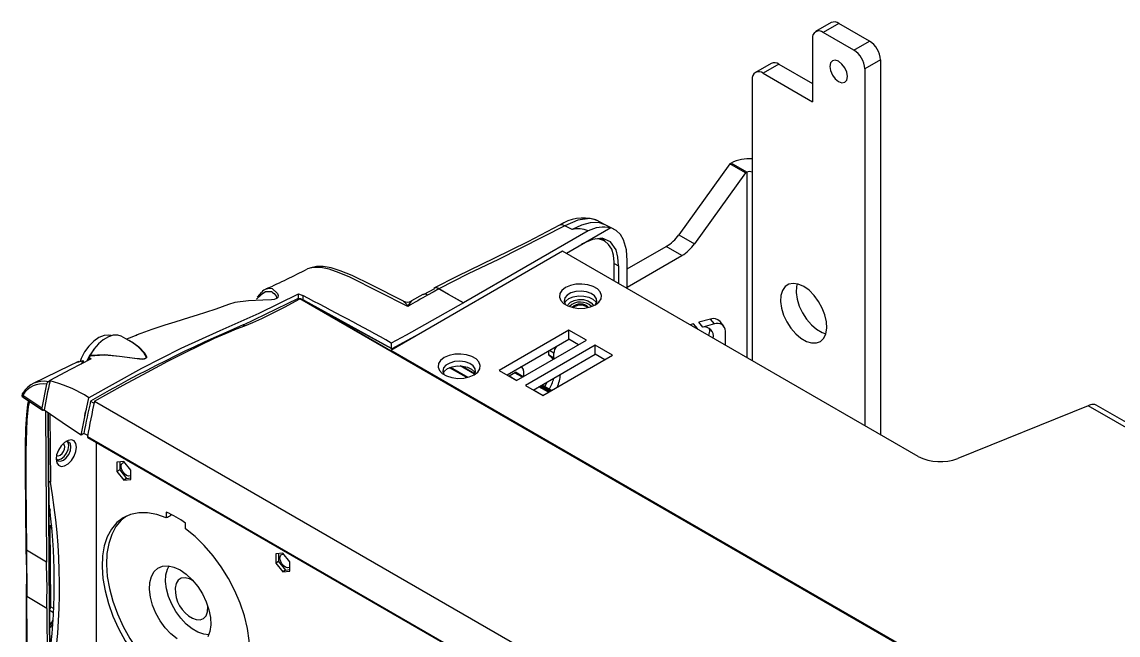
# Model space of a CAD drawing. Header units: inches. Extents: x 2.5 to 102.3, y 2 to 82.2.
# Drawn here: x 12.7 to 20.86, y 77.67 to 82.23 of the extents above; entities that cross this region are included whole.
import ezdxf

# ---------------------------------------------------------------- set-up
doc = ezdxf.new("R2010")
doc.units = ezdxf.units.IN
doc.header["$MEASUREMENT"] = 0

msp = doc.modelspace()

# ---------------------------------------------------------------- linework, layer by layer
for p, q in [((18.7245, 82.2257), (18.608, 82.1585)), ((18.7819, 82.22), (18.6654, 82.1528)), ((19.0092, 82.0888), (18.7819, 82.22)), ((18.5842, 82.1059), (18.5842, 81.6372)), ((18.8927, 82.0216), (18.6654, 82.1528)), ((18.8927, 82.0216), (19.0092, 82.0888)), ((18.2767, 81.9217), (18.1602, 81.8545)), ((18.3341, 81.916), (18.2176, 81.8488)), ((18.3341, 81.916), (18.5842, 81.7716)), ((19.0904, 81.9482), (18.9739, 81.881)), ((19.0904, 81.9482), (19.0904, 79.1591)), ((18.2176, 81.8488), (18.5842, 81.6372)), ((18.9739, 81.881), (18.9739, 79.2263)), ((18.1365, 81.8019), (18.1365, 79.7097)), ((17.9794, 81.1795), (17.9703, 81.1742)), ((18.0959, 81.1122), (17.9794, 81.1795)), ((17.9703, 81.1742), (17.5898, 80.6469)), ((18.0867, 81.107), (17.7062, 80.5797)), ((18.0867, 81.107), (17.9703, 81.1742)), ((18.0959, 81.1122), (18.0867, 81.107)), ((18.0959, 81.1122), (18.0959, 79.7332)), ((16.797, 80.6851), (16.7406, 80.7136)), ((17.084, 80.698), (16.7543, 80.5077)), ((17.0365, 80.7239), (16.9767, 80.7541)), ((17.1069, 80.6891), (17.0363, 80.724)), ((17.084, 80.698), (17.0805, 80.6997)), ((16.9142, 80.675), (15.9875, 80.14)), ((17.0375, 80.6004), (17.006, 80.6185)), ((17.0377, 80.6025), (17.0201, 80.6201)), ((17.5898, 80.6469), (17.7062, 80.5797)), ((16.7249, 80.5246), (15.4455, 79.786)), ((19.3721, 78.9964), (16.7249, 80.5246)), ((17.0352, 80.6017), (17.0377, 80.6025)), ((17.2066, 80.3918), (17.4967, 80.5592)), ((17.6131, 80.492), (17.4967, 80.5592)), ((17.1088, 80.303), (17.1088, 80.4427)), ((17.2066, 80.2573), (17.6131, 80.492)), ((17.2066, 80.2465), (17.2066, 80.453)), ((17.1088, 80.4329), (17.1416, 80.4164)), ((17.1416, 80.4164), (17.1416, 80.2841)), ((14.4814, 80.2004), (14.4471, 80.1659)), ((14.5672, 80.2144), (14.5653, 80.2161)), ((14.7587, 80.2074), (14.7918, 80.1935)), ((14.7587, 80.175), (14.7587, 80.2074)), ((15.684, 80.2014), (15.6, 80.1538)), ((15.7709, 80.2452), (15.6863, 80.1998)), ((15.8034, 80.2436), (15.9875, 80.14)), ((14.3493, 79.9754), (14.7587, 80.175)), ((14.7587, 80.175), (14.7702, 80.1684)), ((64.5856, 51.4105), (14.7702, 80.1684)), ((64.59, 51.4109), (14.7746, 80.1687)), ((14.7918, 80.1935), (14.7918, 80.1588)), ((14.8046, 80.1568), (15.4502, 79.8032)), ((14.8066, 80.1525), (15.4521, 79.799)), ((14.8091, 80.1511), (14.807, 80.15)), ((14.8315, 80.1358), (14.8328, 80.1382)), ((14.8452, 80.128), (14.8482, 80.1297)), ((15.9875, 80.14), (15.9872, 80.1399)), ((14.3493, 79.9755), (14.3487, 79.9752)), ((14.3487, 79.9752), (14.3585, 79.9693)), ((14.3493, 79.9755), (14.359, 79.9695)), ((17.7001, 79.9845), (17.6731, 79.9772)), ((17.729, 79.9486), (17.7001, 79.9845)), ((17.8254, 80.0182), (17.7402, 79.9953)), ((17.7692, 79.9594), (17.7402, 79.9953)), ((17.8544, 79.9823), (17.7692, 79.9594)), ((17.8544, 79.9823), (17.8254, 80.0182)), ((17.9258, 79.9651), (17.8968, 80.001)), ((13.5098, 79.853), (13.4401, 79.8913)), ((13.5513, 79.8982), (13.5568, 79.9003)), ((15.4564, 79.7993), (15.6309, 79.893)), ((15.6038, 79.8774), (15.6028, 79.8779)), ((15.6096, 79.8816), (15.6103, 79.8811)), ((15.6271, 79.8908), (15.627, 79.8909)), ((15.6298, 79.8924), (15.6298, 79.8924)), ((16.7725, 79.9366), (16.2529, 79.6366)), ((16.9024, 79.8616), (16.7725, 79.9366)), ((16.7725, 79.8691), (16.7725, 79.9366)), ((17.729, 79.9486), (17.7247, 79.9474)), ((17.7256, 79.9469), (17.729, 79.9486)), ((17.9376, 79.8245), (17.9376, 79.9297)), ((13.5188, 79.8474), (13.5087, 79.8513)), ((15.4502, 79.8404), (15.4502, 79.8032)), ((15.4601, 79.7944), (15.4524, 79.7989)), ((15.4567, 79.7995), (15.4628, 79.796)), ((15.553, 79.848), (15.5501, 79.8497)), ((15.5569, 79.8533), (15.5595, 79.8518)), ((16.3113, 79.6029), (16.7725, 79.8691)), ((16.3828, 79.5616), (16.9024, 79.8616)), ((16.9673, 79.8241), (16.4477, 79.5242)), ((16.8439, 79.8278), (16.7725, 79.8691)), ((17.0972, 79.7491), (16.9673, 79.8241)), ((16.9673, 79.7566), (16.9673, 79.8241)), ((13.118, 79.6983), (13.156, 79.7094)), ((13.1435, 79.6837), (13.156, 79.7094)), ((13.156, 79.7094), (13.1561, 79.6927)), ((13.2053, 79.7429), (13.2019, 79.7251)), ((13.2019, 79.7251), (13.2019, 79.7151)), ((63.9424, 51.7893), (15.4455, 79.786)), ((15.4455, 79.786), (15.4455, 79.7814)), ((16.5062, 79.4904), (16.9673, 79.7566)), ((16.5776, 79.4492), (17.0972, 79.7491)), ((16.6197, 79.7809), (16.6197, 79.7522)), ((16.6606, 79.7286), (16.6197, 79.7522)), ((16.6606, 79.7653), (16.6267, 79.7849)), ((16.6606, 79.7286), (16.6606, 79.7653)), ((16.6661, 79.7252), (16.6606, 79.7286)), ((17.0387, 79.7154), (16.9673, 79.7566)), ((13.1244, 79.7032), (13.1058, 79.6947)), ((16.0117, 79.5832), (15.8836, 79.6571)), ((15.8914, 79.6601), (16.0208, 79.5854)), ((16.0686, 79.609), (15.9622, 79.6705)), ((15.9769, 79.6695), (16.072, 79.6146)), ((16.2529, 79.6366), (16.3828, 79.5616)), ((16.4214, 79.6604), (16.4162, 79.6634)), ((16.4333, 79.6341), (16.4333, 79.5973)), ((12.9089, 79.5586), (12.8978, 79.5527)), ((12.909, 79.5606), (12.9104, 79.5602)), ((16.3264, 79.5962), (16.3738, 79.6235)), ((16.3264, 79.5962), (16.3845, 79.5626)), ((16.3264, 79.5942), (16.3264, 79.5962)), ((16.4254, 79.5863), (16.3673, 79.6198)), ((16.4319, 79.59), (16.3738, 79.6235)), ((16.4333, 79.5973), (16.4278, 79.5876)), ((12.8848, 79.5338), (12.8491, 79.3577)), ((16.4477, 79.5242), (16.5776, 79.4492)), ((16.5079, 79.4914), (16.5793, 79.4502)), ((16.6203, 79.4738), (16.5488, 79.515)), ((16.6267, 79.4775), (16.5553, 79.5188)), ((16.5626, 79.523), (16.634, 79.4817)), ((16.5635, 79.5235), (16.6349, 79.4822)), ((16.5681, 79.5261), (16.6395, 79.4849)), ((16.5684, 79.5263), (16.6398, 79.4851)), ((16.5727, 79.5288), (16.6442, 79.4876)), ((12.7097, 79.4365), (12.8538, 79.3399)), ((13.1668, 79.4538), (13.2003, 79.4359)), ((13.1993, 79.432), (13.1668, 79.4538)), ((13.2414, 79.4086), (63.0568, 50.6508)), ((12.8535, 79.3401), (12.8641, 79.3463)), ((12.8579, 79.3395), (12.8638, 79.343)), ((12.8653, 79.3404), (12.8655, 79.3403)), ((12.8758, 79.3334), (12.8833, 78.2098)), ((12.9142, 76.6837), (12.8966, 79.3194)), ((12.9169, 76.6875), (12.8994, 79.3176)), ((12.9098, 79.3107), (12.9131, 78.8037)), ((20.6375, 79.3742), (19.6661, 78.9816)), ((63.2292, 54.7866), (20.6375, 79.3742)), ((63.2827, 54.7936), (20.6961, 79.3783)), ((13.162, 79.1679), (13.1409, 79.1558)), ((13.1903, 79.1515), (13.162, 79.1679)), ((13.189, 79.144), (63.0044, 50.3861)), ((13.1908, 79.1383), (63.0062, 50.3805)), ((13.2523, 79.1028), (13.2523, 77.1171)), ((13.4601, 78.9584), (13.4082, 78.9537)), ((13.4082, 78.9537), (13.4082, 78.8844)), ((13.4294, 78.8958), (13.4082, 78.8844)), ((13.4294, 78.9556), (13.4294, 78.8958)), ((13.4294, 78.8958), (13.4796, 78.8333)), ((13.5121, 78.8937), (13.4601, 78.9584)), ((13.5121, 78.8244), (13.5121, 78.8937)), ((12.9131, 78.8037), (12.9027, 78.8097)), ((13.4082, 78.8844), (13.4601, 78.8198)), ((13.4796, 78.8333), (13.4601, 78.8198)), ((13.4601, 78.8198), (13.5121, 78.8244)), ((13.4796, 78.8333), (13.5121, 78.8362)), ((12.9041, 78.6039), (12.9131, 78.5985)), ((13.7755, 78.5827), (13.7755, 78.5389)), ((13.8103, 78.5555), (13.8103, 78.5663)), ((13.9177, 78.4568), (13.9177, 78.5006)), ((12.905, 78.4718), (12.9248, 78.462)), ((12.9139, 78.4724), (12.9084, 78.4751)), ((12.9139, 78.4724), (12.9106, 78.4747)), ((12.9115, 78.4664), (12.9111, 78.4688)), ((12.9213, 78.4615), (12.9115, 78.4664)), ((12.8833, 78.2098), (12.7348, 78.2986)), ((12.7348, 78.2986), (12.7374, 77.954)), ((14.6422, 78.276), (14.5902, 78.2713)), ((14.5902, 78.2713), (14.5902, 78.202)), ((14.6114, 78.2732), (14.6114, 78.2135)), ((14.6942, 78.2113), (14.6422, 78.276)), ((14.6114, 78.2135), (14.5902, 78.202)), ((14.5902, 78.202), (14.6422, 78.1374)), ((14.6114, 78.2135), (14.6617, 78.1509)), ((14.6942, 78.1421), (14.6942, 78.2113)), ((12.7341, 78.1315), (12.7321, 77.9614)), ((14.6617, 78.1509), (14.6422, 78.1374)), ((14.6422, 78.1374), (14.6942, 78.1421)), ((14.6617, 78.1509), (14.6942, 78.1538)), ((12.8856, 77.8655), (12.7374, 77.954)), ((12.8856, 77.8655), (12.8934, 76.6866)), ((12.9159, 77.8767), (12.9329, 77.8663)), ((12.9097, 77.7596), (12.9187, 77.7543))]:
    msp.add_line(p, q)
at = {"flags": 128}
for points in [[(18.7791, 81.9376), (18.7541, 81.9463), (18.7329, 81.9421), (18.7188, 81.9259), (18.7138, 81.8999), (18.7188, 81.8682), (18.7329, 81.8355), (18.7541, 81.807), (18.7791, 81.7868), (18.8041, 81.7781), (18.8252, 81.7823), (18.8394, 81.7985), (18.8444, 81.8245), (18.8394, 81.8562), (18.8252, 81.8889), (18.8041, 81.9174), (18.7791, 81.9376)], [(16.9765, 80.7529), (16.9677, 80.7582), (16.9266, 80.7677), (16.8387, 80.7563), (16.7406, 80.7136), (16.7406, 80.7136)], [(16.7042, 80.7181), (16.7025, 80.7171), (16.4675, 80.5942), (16.2134, 80.469), (15.9433, 80.3388), (15.7671, 80.2481)], [(16.7406, 80.7136), (16.248, 80.4635), (16.0227, 80.3556), (15.8034, 80.2436)], [(16.7406, 80.7136), (16.7217, 80.7208), (16.7053, 80.7187), (16.7044, 80.7178)], [(17.0356, 80.7226), (16.9924, 80.7375), (16.9307, 80.7365), (16.8665, 80.7188), (16.797, 80.6851)], [(16.9768, 80.7533), (16.9717, 80.7565), (16.9692, 80.7573)], [(17.2066, 80.453), (17.2003, 80.535), (17.1788, 80.6082), (17.1556, 80.6476), (17.1241, 80.6784), (17.0805, 80.6997)], [(17.1416, 80.4164), (17.1372, 80.4789), (17.1227, 80.5354), (17.0826, 80.5944), (17.0204, 80.6201), (16.948, 80.6121), (16.8653, 80.5755)], [(17.1088, 80.4427), (17.1041, 80.4948), (17.0903, 80.5396), (17.0678, 80.5752), (17.0375, 80.6004), (17.0006, 80.614), (16.9718, 80.6165)], [(15.5742, 80.1132), (15.3575, 80.2225), (15.1412, 80.3302), (15.0632, 80.3638), (14.987, 80.3897), (14.9253, 80.4025), (14.8675, 80.4031), (14.8274, 80.3923), (14.8229, 80.3894)], [(15.5416, 80.153), (15.2999, 80.2747), (15.1586, 80.3426), (15.0699, 80.3791), (15.0022, 80.3996), (14.9439, 80.4095), (14.8936, 80.4096), (14.8502, 80.4011), (14.8351, 80.3944)], [(16.9691, 80.1249), (16.9959, 80.1456), (17.0116, 80.1697), (17.0148, 80.1955), (17.0053, 80.2207), (16.9838, 80.2434), (16.9522, 80.2616), (16.913, 80.274), (16.8693, 80.2795), (16.8247, 80.2776), (16.7828, 80.2686), (16.747, 80.2531), (16.7202, 80.2325), (16.7046, 80.2083), (16.7014, 80.1826), (16.7109, 80.1573), (16.7324, 80.1347), (16.764, 80.1164), (16.8032, 80.1041), (16.8469, 80.0986), (16.8915, 80.1004), (16.9334, 80.1094), (16.9691, 80.1249)], [(18.5193, 80.2613), (18.4795, 80.2789), (18.4419, 80.2848), (18.4085, 80.2787), (18.381, 80.2609), (18.361, 80.2324), (18.3495, 80.1948), (18.3471, 80.15), (18.3541, 80.1004), (18.37, 80.0488), (18.3939, 79.9979), (18.4245, 79.9505), (18.4603, 79.9091), (18.4993, 79.876), (18.5393, 79.8528), (18.5783, 79.841), (18.614, 79.8411), (18.6447, 79.8531), (18.6686, 79.8764), (18.6845, 79.9097), (18.6914, 79.9512), (18.6891, 79.9987), (18.6776, 80.0496), (18.6576, 80.1012), (18.6301, 80.1507), (18.5967, 80.1954), (18.5591, 80.233), (18.5193, 80.2613)], [(18.4704, 80.2814), (18.4659, 80.262), (18.4636, 80.2172), (18.4706, 80.1677), (18.4864, 80.116), (18.5103, 80.0652), (18.541, 80.0177), (18.5768, 79.9763), (18.6157, 79.9432), (18.6558, 79.9201), (18.6846, 79.9102)], [(13.2003, 79.4359), (13.5945, 79.6535), (13.8859, 79.8024), (14.1767, 79.9347), (14.4668, 80.0618), (14.7587, 80.2074)], [(14.482, 80.2157), (14.4689, 80.2021), (14.4517, 80.1826)], [(14.5653, 80.2161), (14.5584, 80.2223), (14.5137, 80.2222), (14.4814, 80.2004)], [(14.5225, 80.2445), (14.5405, 80.2499), (14.5624, 80.2466), (14.6042, 80.2083), (14.6086, 80.1955), (14.6067, 80.1812), (14.6055, 80.1798)], [(14.5669, 80.2169), (14.5784, 80.2099), (14.594, 80.1891), (14.5968, 80.1785), (14.5957, 80.1751)], [(15.6851, 80.2026), (15.6846, 80.2023), (15.6837, 80.2019)], [(15.803, 80.2434), (15.7608, 80.2202), (15.7206, 80.1977)], [(15.7692, 80.2491), (15.7678, 80.2485), (15.7667, 80.248)], [(15.9872, 80.1399), (15.8768, 80.2019), (15.803, 80.2434)], [(16.9657, 80.123), (16.9674, 80.1249), (16.9789, 80.1471), (16.9772, 80.1702), (16.9626, 80.1918), (16.9367, 80.2094), (16.9023, 80.2213), (16.8631, 80.226), (16.8234, 80.2231), (16.7874, 80.213), (16.759, 80.1966), (16.7414, 80.1758), (16.7365, 80.1529), (16.7447, 80.1303), (16.7505, 80.123)], [(13.2414, 79.4086), (13.4541, 79.5262), (13.635, 79.6241), (13.7876, 79.7048), (13.9153, 79.7703), (14.0216, 79.8228), (14.1344, 79.8756), (14.2242, 79.9149), (14.299, 79.9456), (14.3595, 79.9697), (14.4197, 79.9943), (14.4853, 80.023), (14.5619, 80.0592), (14.655, 80.1065), (14.7702, 80.1684)], [(14.238, 80.127), (14.1431, 80.0929), (14.0667, 80.0675), (14.0053, 80.048), (13.9483, 80.0304), (13.894, 80.0137), (13.8388, 79.9967), (13.7657, 79.9735), (13.6677, 79.9406), (13.5848, 79.911), (13.5513, 79.8982)], [(14.6055, 80.1798), (14.6013, 80.1747), (14.5912, 80.1688), (14.5793, 80.1651), (14.5576, 80.1617), (14.4934, 80.1589), (14.3871, 80.1553), (14.2854, 80.1411), (14.2381, 80.1267)], [(14.802, 80.1537), (14.8021, 80.1537), (14.8035, 80.1537), (14.8066, 80.1525)], [(15.9872, 80.1399), (15.5597, 79.8987), (15.4502, 79.8404)], [(16.7401, 80.1387), (16.7488, 80.1524), (16.772, 80.1712)], [(16.7615, 80.1175), (16.7653, 80.1263), (16.7828, 80.1445), (16.8105, 80.1577), (16.8446, 80.1643), (16.8805, 80.1634), (16.9134, 80.155), (16.9388, 80.1403), (16.9533, 80.1213), (16.9546, 80.1175)], [(16.772, 80.1712), (16.8046, 80.1846), (16.843, 80.1912), (16.8831, 80.1903), (16.9204, 80.1819), (16.951, 80.1669), (16.9715, 80.1471), (16.9761, 80.1387)], [(13.3648, 79.8956), (13.3484, 79.8994), (13.3128, 79.8968), (13.2745, 79.8816), (13.2359, 79.8548), (13.1996, 79.818), (13.1679, 79.7738), (13.1431, 79.725), (13.135, 79.7038)], [(13.4401, 79.8913), (13.4148, 79.8999), (13.381, 79.8995), (13.3443, 79.8878), (13.3067, 79.8654), (13.2702, 79.8337), (13.2369, 79.7943), (13.2085, 79.7493)], [(17.815, 79.9506), (17.8179, 79.9285), (17.8117, 79.8972)], [(13.2353, 79.7919), (13.2068, 79.7514), (13.1821, 79.703)], [(13.494, 79.862), (13.4969, 79.8615), (13.5246, 79.8469), (13.5701, 79.8111), (13.6148, 79.7642), (13.6279, 79.7394), (13.6273, 79.7316), (13.6242, 79.7275), (13.6195, 79.7246), (13.6132, 79.7226), (13.6106, 79.7221), (13.5967, 79.721), (13.5749, 79.7219), (13.5398, 79.7257), (13.4266, 79.7413), (13.3151, 79.7501), (13.2053, 79.7429)], [(13.2085, 79.7493), (13.3173, 79.7542), (13.4281, 79.7439), (13.542, 79.7267), (13.5752, 79.7227), (13.5968, 79.7216), (13.6104, 79.7226), (13.6129, 79.723), (13.619, 79.7249), (13.6235, 79.7276), (13.6264, 79.7317), (13.6267, 79.7394), (13.611, 79.7661), (13.5658, 79.8116), (13.5191, 79.8473), (13.5188, 79.8474)], [(13.2164, 79.7226), (13.0627, 79.643), (12.909, 79.5606)], [(13.2164, 79.7226), (13.2123, 79.7234), (13.2019, 79.7251)], [(13.2053, 79.7429), (13.2054, 79.7441), (13.2055, 79.745)], [(16.0664, 79.6037), (16.0932, 79.6244), (16.1088, 79.6486), (16.112, 79.6743), (16.1025, 79.6995), (16.081, 79.7222), (16.0494, 79.7404), (16.0102, 79.7528), (15.9665, 79.7583), (15.9219, 79.7565), (15.88, 79.7474), (15.8442, 79.732), (15.8175, 79.7113), (15.8018, 79.6871), (15.7986, 79.6614), (15.8081, 79.6362), (15.8296, 79.6135), (15.8612, 79.5953), (15.9004, 79.5829), (15.9441, 79.5774), (15.9887, 79.5793), (16.0306, 79.5883), (16.0664, 79.6037)], [(16.6197, 79.7522), (16.6437, 79.7316), (16.6528, 79.7176)], [(13.1175, 79.6995), (13.0551, 79.6715), (12.7842, 79.5389)], [(16.0629, 79.6018), (16.0646, 79.6038), (16.0761, 79.6259), (16.0744, 79.6491), (16.0599, 79.6706), (16.034, 79.6882), (15.9995, 79.7001), (15.9603, 79.7048), (15.9206, 79.702), (15.8846, 79.6918), (15.8563, 79.6755), (15.8387, 79.6547), (15.8337, 79.6317), (15.8419, 79.6091), (15.8477, 79.6018)], [(15.8373, 79.6175), (15.846, 79.6312), (15.8692, 79.65)], [(15.8692, 79.65), (15.9019, 79.6635), (15.9403, 79.6701), (15.9803, 79.6691), (16.0176, 79.6607), (16.0482, 79.6458), (16.0687, 79.6259), (16.0733, 79.6175)], [(16.593, 79.5171), (16.6078, 79.5451), (16.6097, 79.5502)], [(12.7075, 79.4528), (12.706, 79.4451), (12.7073, 79.4391), (12.71, 79.4368)], [(12.7075, 79.4528), (12.7321, 79.4363), (12.8491, 79.3577)], [(12.749, 79.4102), (12.7434, 79.3825), (12.734, 79.3052), (12.7278, 79.205), (12.7243, 79.0758), (12.7239, 78.8778), (12.7264, 78.6224), (12.729, 78.3064)], [(12.7563, 79.4053), (12.7475, 79.3664), (12.737, 79.2679), (12.7293, 79.0364), (12.7297, 78.7991), (12.7348, 78.2986)], [(13.1409, 79.1558), (13.173, 79.3169), (13.1993, 79.432)], [(13.1993, 79.432), (13.1998, 79.4342), (13.2003, 79.4359)], [(13.2121, 79.4081), (13.2286, 79.3985), (13.2381, 79.393)], [(12.8578, 79.3396), (12.8555, 79.3391), (12.8535, 79.3401)], [(13.1409, 79.1558), (13.0706, 79.2029), (13.0002, 79.25), (12.8655, 79.3403)], [(13.1077, 79.0656), (13.1029, 79.093), (13.0894, 79.1116), (13.069, 79.1193), (13.044, 79.1151), (13.0175, 79.0996), (12.9927, 79.0746), (12.9725, 79.0431), (12.9595, 79.0089), (12.9551, 78.9762), (12.9599, 78.9488), (12.9733, 78.9302), (12.9937, 78.9225), (13.0187, 78.9267), (13.0452, 78.9422), (13.07, 78.9672), (13.0902, 78.9987), (13.1033, 79.0329), (13.1077, 79.0656)], [(12.9555, 78.9808), (12.9566, 78.978), (12.9691, 78.9641), (12.9876, 78.9607), (13.0094, 78.9685), (13.0311, 78.9862), (13.0494, 79.0112), (13.0616, 79.0396), (13.0658, 79.0671)], [(12.9587, 79.0059), (12.9614, 79.004), (12.9729, 79.0019), (12.9863, 79.0067), (12.9997, 79.0177), (13.011, 79.0331), (13.0185, 79.0506), (13.0211, 79.0676), (13.0183, 79.0815), (13.0106, 79.0901), (13.008, 79.0913)], [(12.9614, 78.9704), (12.9712, 78.9702), (12.993, 78.9779), (13.0147, 78.9957), (13.033, 79.0206), (13.0452, 79.0491), (13.0494, 79.0766)], [(13.0658, 79.0671), (13.0613, 79.0896), (13.0488, 79.1036), (13.0303, 79.107), (13.027, 79.1065)], [(13.0494, 79.0766), (13.0449, 79.0991), (13.0401, 79.1067)], [(13.4394, 78.9236), (13.4424, 78.9396), (13.4512, 78.9496), (13.4642, 78.9522), (13.4652, 78.9521)], [(13.5121, 78.8541), (13.5081, 78.851), (13.495, 78.8485), (13.4796, 78.8539), (13.4642, 78.8663), (13.4512, 78.8839), (13.4424, 78.904), (13.4394, 78.9236)], [(12.9125, 78.5754), (12.9115, 78.5742), (12.9029, 78.5674)], [(12.9042, 78.5848), (12.9089, 78.5905), (12.9131, 78.5985)], [(13.7755, 78.5389), (13.7041, 78.5637), (13.6351, 78.5763), (13.5699, 78.5765), (13.5096, 78.5642), (13.4552, 78.5398), (13.4077, 78.5035), (13.3679, 78.456), (13.3365, 78.3983), (13.3141, 78.3312), (13.3011, 78.256), (13.2976, 78.174), (13.3038, 78.0866), (13.3196, 77.9954), (13.3446, 77.902), (13.3784, 77.808), (13.4205, 77.7151), (13.4701, 77.6249), (13.5263, 77.539), (13.5882, 77.4589), (13.6545, 77.386), (13.7243, 77.3216)], [(13.4797, 78.5526), (13.4407, 78.5218), (13.4006, 78.4743), (13.3691, 78.4164), (13.3466, 78.3491), (13.3336, 78.2736), (13.3302, 78.1913), (13.3365, 78.1036), (13.3525, 78.0121), (13.3778, 77.9183), (13.412, 77.824), (13.4544, 77.7308), (13.5044, 77.6404), (13.561, 77.5544), (13.6233, 77.4743), (13.6901, 77.4016), (13.7602, 77.3374)], [(12.905, 78.4743), (12.9063, 78.475), (12.9098, 78.4752), (12.9107, 78.4748)], [(12.9159, 77.8767), (12.9137, 78.2113), (12.9115, 78.4664)], [(13.9689, 77.1804), (14.0386, 77.1643), (14.105, 77.1605), (14.1668, 77.1692), (14.2231, 77.1902), (14.2726, 77.2232), (14.3147, 77.2675), (14.3486, 77.3224), (14.3736, 77.387), (14.3893, 77.46), (14.3956, 77.5402), (14.3921, 77.6262), (14.3791, 77.7164), (14.3567, 77.8094), (14.3253, 77.9034), (14.2855, 77.9967), (14.238, 78.0879), (14.1835, 78.1752), (14.1232, 78.2571), (14.058, 78.3322), (13.9891, 78.3992), (13.9177, 78.4568)], [(12.7291, 78.3054), (12.7343, 78.1475), (12.7341, 78.1315)], [(14.6214, 78.2412), (14.6245, 78.2572), (14.6332, 78.2672), (14.6463, 78.2698), (14.6473, 78.2697)], [(14.6942, 78.1717), (14.6901, 78.1686), (14.6771, 78.1661), (14.6617, 78.1715), (14.6463, 78.1839), (14.6332, 78.2015), (14.6245, 78.2216), (14.6214, 78.2412)], [(13.8555, 77.6386), (13.8102, 77.6755), (13.7678, 77.721), (13.7298, 77.7734), (13.698, 77.8304), (13.6736, 77.8898), (13.6575, 77.9491), (13.6505, 78.0059), (13.6529, 78.0578), (13.6645, 78.1028), (13.6848, 78.1389), (13.7131, 78.1648), (13.7481, 78.1793), (13.7885, 78.1819), (13.8326, 78.1724), (13.8786, 78.1513)], [(14.0914, 77.6691), (14.0545, 77.6726), (14.0111, 77.6873), (13.9669, 77.7129), (13.9235, 77.7482), (13.8829, 77.7918), (13.8466, 77.842), (13.8161, 77.8966), (13.7927, 77.9535), (13.7773, 78.0102), (13.7706, 78.0646), (13.7728, 78.1144), (13.7839, 78.1574), (13.7958, 78.1811)], [(13.976, 78.0699), (13.9474, 78.0857), (13.9154, 78.0938), (13.8871, 78.0903), (13.8645, 78.0754), (13.8492, 78.0502), (13.8425, 78.0166), (13.8424, 78.0156)], [(13.8786, 78.1513), (13.9245, 78.1193), (13.9686, 78.0779), (14.009, 78.0287), (14.0441, 77.9737), (14.0724, 77.9152), (14.0927, 77.8556), (14.1043, 77.7972), (14.1066, 77.7426), (14.0996, 77.6939), (14.0836, 77.6531)], [(12.9321, 77.8344), (12.9243, 77.8392), (12.9092, 77.8485)], [(13.9713, 77.7923), (13.9968, 77.7825), (14.0272, 77.7802), (14.0529, 77.7895), (14.0721, 77.8098), (14.0832, 77.8395), (14.0854, 77.8763), (14.0851, 77.8808)], [(12.9099, 77.7405), (12.9145, 77.7462), (12.9187, 77.7543)]]:
    msp.add_lwpolyline(points, dxfattribs=at)
for centre, radius, start, end in [((18.6337, 82.114), 0.0501, 50.79805, 189.21573), ((18.7482, 82.1731), 0.0577, 54.38446, 114.30658), ((18.9141, 81.9402), 0.1764, 2.60474, 57.3955), ((18.7977, 81.8729), 0.1764, 2.60474, 57.3955), ((18.3005, 81.8691), 0.0578, 54.38531, 114.30264), ((18.1859, 81.81), 0.0501, 50.79601, 189.21404), ((18.1131, 80.9253), 0.2872, 85.34124, 117.75131), ((18.1162, 81.0731), 0.0441, 62.60575, 117.39674), ((16.8782, 80.462), 0.3091, 74.00731, 124.12313), ((16.8412, 80.5115), 0.1791, 65.92365, 104.26472), ((17.0312, 80.4494), 0.2541, 78.01812, 117.4139), ((17.3348, 80.8245), 0.3107, 301.39291, 325.14819), ((17.4513, 80.7572), 0.3107, 301.39291, 325.14819), ((12.0407, 85.7684), 6.0549, 294.19399, 297.34948), ((14.5635, 80.1468), 0.1059, 112.7982, 138.45408), ((19.8914, 72.8021), 8.4906, 119.42097, 120.56146), ((15.6981, 80.1656), 0.0392, 55.02789, 109.43125), ((15.8041, 80.1794), 0.0781, 118.31443, 118.60878), ((15.7814, 80.2157), 0.0354, 51.74886, 113.90141), ((15.7804, 80.2125), 0.0383, 53.70518, 106.96328), ((15.8379, 80.1838), 0.0691, 119.99187, 120.34047), ((14.7727, 80.1646), 0.00452, 65.22759, 124.18902), ((3.746, 58.802), 24.075, 60.91179, 62.68988), ((14.8092, 80.1564), 0.00463, 174.668, 236.02831), ((15.5683, 80.1999), 0.0549, 239.33334, 305.06201), ((15.4695, 80.0535), 0.1206, 29.68715, 53.80955), ((15.6846, 80.0706), 0.1183, 135.30714, 158.88408), ((16.858, 80.0246), 0.1209, 46.41256, 133.04443), ((16.8581, 80.0445), 0.0861, 45.06485, 134.93495), ((16.8581, 80.0396), 0.0838, 50.0601, 129.94072), ((18.3377, 70.5565), 10.2285, 112.95344, 120.07329), ((17.7797, 79.8929), 0.0673, 347.04522, 98.99494), ((17.8481, 79.9558), 0.0664, 42.80969, 109.99402), ((17.878, 79.9276), 0.0597, 2.10085, 113.33282), ((14.683, 76.9776), 3.1322, 111.07457, 112.59061), ((16.7484, 79.7612), 0.0879, 142.18941, 177.35586), ((16.4081, 79.6381), 0.0255, 350.85504, 74.48829), ((12.8622, 79.3786), 0.1776, 78.44124, 149.22384), ((17.9456, 78.4129), 5.1642, 167.16423, 169.65356), ((12.9137, 79.5278), 0.0295, 122.6033, 168.36809), ((12.6065, 78.4661), 1.1355, 60.43364, 74.47551), ((16.3019, 79.673), 0.3695, 330.95684, 345.21528), ((16.3988, 79.6316), 0.3109, 337.26707, 355.52223), ((12.721, 79.4533), 0.0201, 139.7598, 236.09359), ((12.7163, 79.461), 0.0121, 153.14875, 222.9306), ((12.7123, 79.4618), 0.00821, 109.02337, 145.34341), ((12.8546, 79.3653), 0.1712, 79.8268, 149.26211), ((18.2142, 78.2389), 5.1369, 166.84301, 169.57982), ((18.2509, 78.2792), 5.1352, 167.2946, 170.30511), ((20.6739, 79.3356), 0.0481, 62.64366, 114.05964), ((12.8654, 79.3524), 0.0172, 161.95985, 226.08568), ((12.8679, 79.344), 0.00438, 181.39777, 234.49257), ((13.3312, 79.2835), 0.1653, 157.76482, 179.17712), ((13.1941, 79.1425), 0.0053, 163.94496, 231.51212), ((19.5356, 79.3162), 0.3592, 242.9115, 291.30608), ((8.4414, 78.0247), 4.5391, 350.88116, 9.88242), ((8.3933, 78.0634), 4.5482, 353.39108, 7.3725), ((13.4584, 77.8692), 0.7808, 53.96688, 66.0385), ((12.914, 78.4644), 0.0165, 45.26978, 129.30213), ((12.9174, 78.4813), 0.00949, 248.54797, 311.72838), ((12.9533, 78.5045), 0.0508, 219.14727, 235.8151), ((12.7378, 78.3061), 0.00804, 177.8689, 248.22095), ((8.3411, 78.0074), 4.5467, 358.21186, 2.55174), ((14.0781, 78.0028), 0.236, 176.88407, 243.11058), ((72.9517, 77.9346), 60.2195, 179.974601, 180.688427), ((12.7402, 77.9614), 0.00788, 179.58594, 248.98851), ((-88.4184, 77.095), 101.1595, 0.061858, 0.486541), ((12.882, 77.877), 0.0339, 322.98191, 359.63048), ((12.878, 77.7705), 0.0563, 302.91388, 338.63735), ((13.1474, 77.6602), 0.2473, 150.70279, 157.63479), ((12.9389, 77.7904), 0.0413, 240.8344, 257.23732)]:
    msp.add_arc(centre, radius, start, end)
for centre, major_axis, ratio, start_param, end_param in [((14.8049, 80.1341), (-0.014, 0.0238), 0.582223, 5.511349, 6.227533), ((15.4567, 79.807), (0.00459, 0.00796), 0.577295, 2.356079, 3.891823), ((20.6375, 79.2827), (0.0735, 0.086), 0.666569, 0.727348, 0.908668), ((13.2778, 77.6691), (6.9198, 3.3746), 0.073638, 1.457922, 1.462962)]:
    msp.add_ellipse(centre, major_axis=major_axis, ratio=ratio, start_param=start_param, end_param=end_param)

doc.saveas('drawing.dxf')
